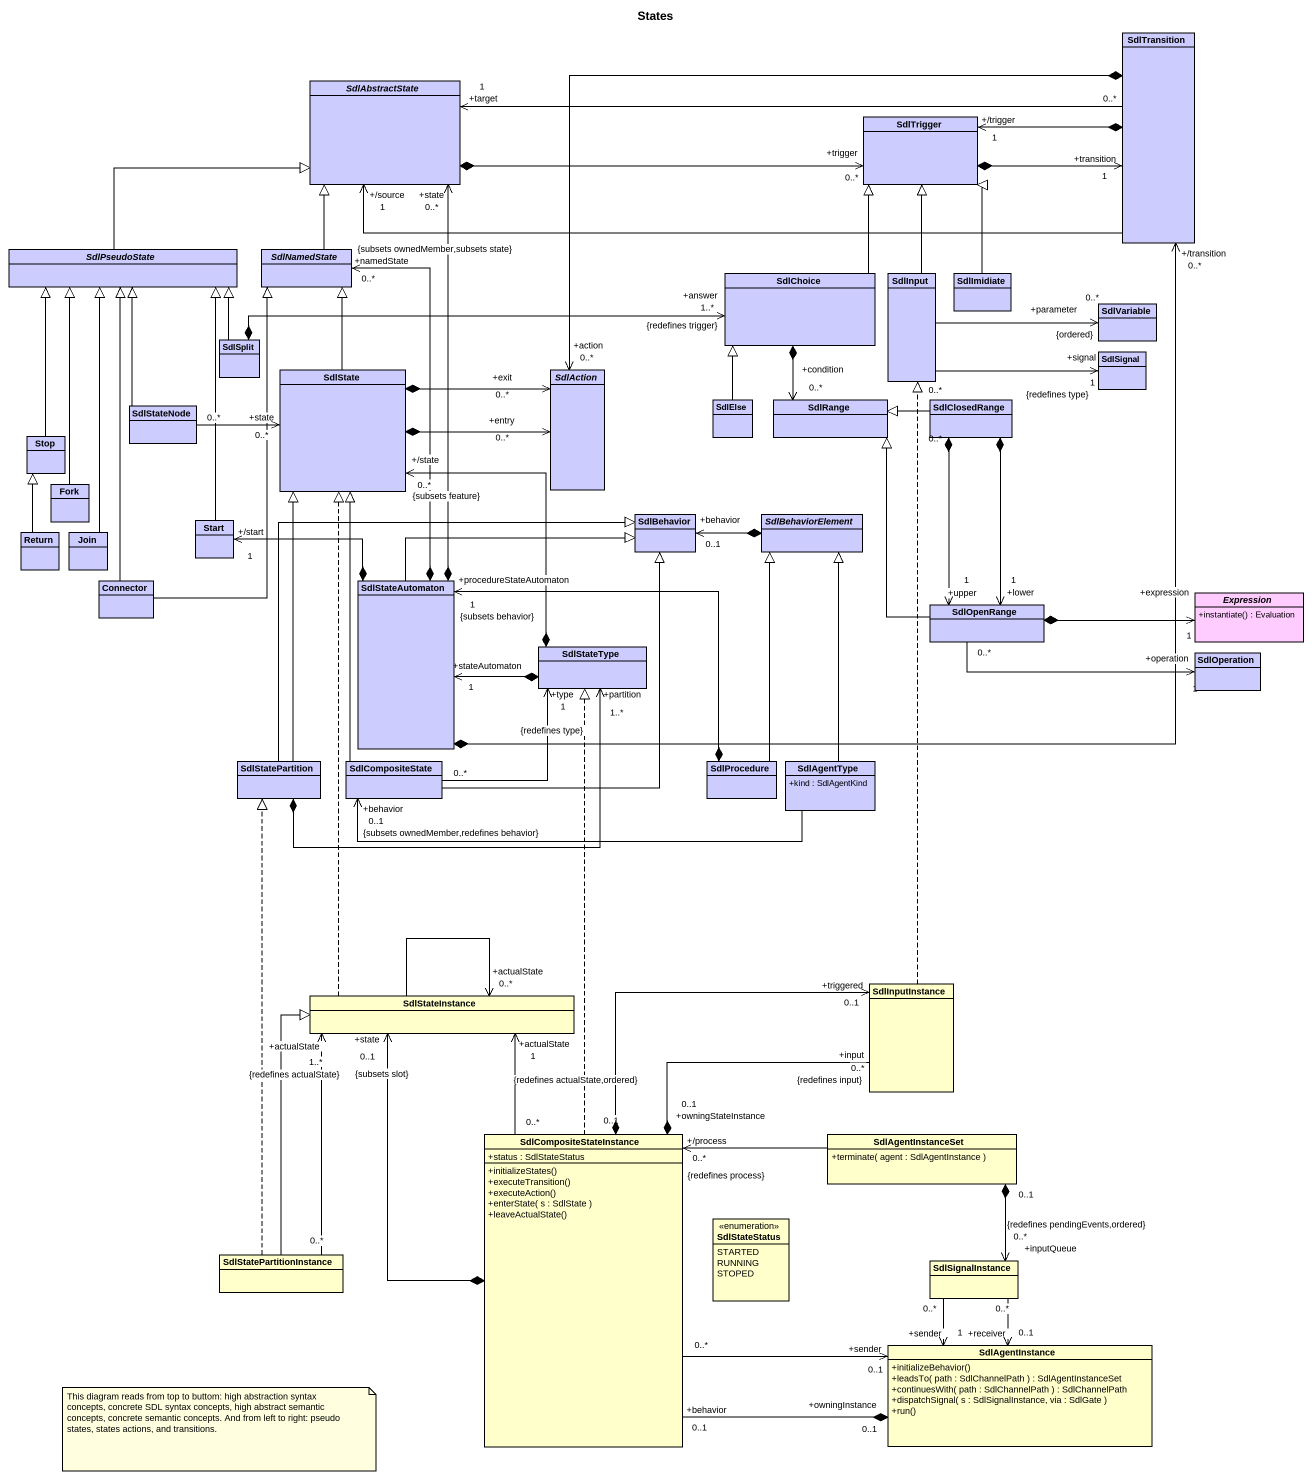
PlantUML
@startuml
title States
hide circle
hide empty members
skinparam classAttributeIconSize 0
class SdlTransition #CCCCFF
abstract class SdlAbstractState #CCCCFF
class SdlTrigger #CCCCFF
abstract class SdlPseudoState #CCCCFF
abstract class SdlNamedState #CCCCFF
class SdlChoice #CCCCFF
class SdlInput #CCCCFF
class SdlImidiate #CCCCFF
class SdlVariable #CCCCFF
class SdlSplit #CCCCFF
class SdlSignal #CCCCFF
class SdlState #CCCCFF
abstract class SdlAction #CCCCFF
class SdlStateNode #CCCCFF
class SdlElse #CCCCFF
class SdlRange #CCCCFF
class SdlClosedRange #CCCCFF
class "Stop" as Stop_ #CCCCFF
class "Fork" as Fork_ #CCCCFF
class "Return" as Return_ #CCCCFF
class Join #CCCCFF
class "Start" as Start_ #CCCCFF
class SdlBehavior #CCCCFF
abstract class SdlBehaviorElement #CCCCFF
class Connector #CCCCFF
class SdlStateAutomaton #CCCCFF
class SdlOpenRange #CCCCFF
abstract class Expression #FFCCFF {
  +instantiate() : Evaluation
}
class SdlStateType #CCCCFF
class SdlOperation #CCCCFF
class SdlStatePartition #CCCCFF
class SdlCompositeState #CCCCFF
class SdlProcedure #CCCCFF
class SdlAgentType #CCCCFF {
  +kind : SdlAgentKind
}
class SdlStateInstance #FFFFCC
class SdlInputInstance #FFFFCC
class SdlCompositeStateInstance #FFFFCC {
  +status : SdlStateStatus
  +initializeStates()
  +executeTransition()
  +executeAction()
  +enterState( s : SdlState )
  +leaveActualState()
}
class SdlAgentInstanceSet #FFFFCC {
  +terminate( agent : SdlAgentInstance )
}
enum SdlStateStatus #FFFFCC {
  STARTED
  RUNNING
  STOPED
}
class SdlStatePartitionInstance #FFFFCC
class SdlSignalInstance #FFFFCC
class SdlAgentInstance #FFFFCC {
  +initializeBehavior()
  +leadsTo( path : SdlChannelPath ) : SdlAgentInstanceSet
  +continuesWith( path : SdlChannelPath ) : SdlChannelPath
  +dispatchSignal( s : SdlSignalInstance, via : SdlGate )
  +run()
}
SdlTransition "0..*" -left-> "+target\n1" SdlAbstractState
SdlTransition -left-> "+/source\n1" SdlAbstractState
SdlTransition *-left-> "+/trigger\n1" SdlTrigger
SdlTransition *-left-> "+action\n0..*" SdlAction
SdlAbstractState *-right-> "+trigger\n0..*" SdlTrigger
SdlTrigger *-right-> "+transition\n1" SdlTransition
SdlPseudoState -right-|> SdlAbstractState
SdlNamedState -up-|> SdlAbstractState
SdlChoice -up-|> SdlTrigger
SdlChoice *--> "+condition\n0..*" SdlRange
SdlInput -up-|> SdlTrigger
SdlInput "0..*" -right-> "+parameter\n0..*\n{ordered}" SdlVariable
SdlInput "0..*" -right-> "+signal\n1\n{redefines type}" SdlSignal
SdlImidiate -up-|> SdlTrigger
SdlSplit -up-|> SdlPseudoState
SdlSplit *-right-> "+answer\n1..*\n{redefines trigger}" SdlChoice
SdlState -up-|> SdlNamedState
SdlState *-right-> "+entry\n0..*" SdlAction
SdlState *-right-> "+exit\n0..*" SdlAction
SdlStateNode -up-|> SdlPseudoState
SdlStateNode "0..*" -right-> "+state\n0..*" SdlState
SdlElse -up-|> SdlChoice
SdlClosedRange -left-|> SdlRange
SdlClosedRange *--> "+upper\n1" SdlOpenRange
SdlClosedRange *--> "+lower\n1" SdlOpenRange
Stop_ -up-|> SdlPseudoState
Fork_ -up-|> SdlPseudoState
Return_ -up-|> Stop_
Join -up-|> SdlPseudoState
Start_ -up-|> SdlPseudoState
SdlBehaviorElement *-left-> "+behavior\n0..1" SdlBehavior
Connector -up-|> SdlPseudoState
Connector -up-|> SdlNamedState
SdlStateAutomaton *-up-> "+/transition\n0..*" SdlTransition
SdlStateAutomaton *-up-> "+state\n0..*" SdlAbstractState
SdlStateAutomaton *-up-> "+namedState\n0..*\n{subsets ownedMember,subsets state}" SdlNamedState
SdlStateAutomaton *-up-> "+/start\n1" Start_
SdlStateAutomaton -right-|> SdlBehavior
SdlOpenRange -up-|> SdlRange
SdlOpenRange *-right-> "+expression\n1" Expression
SdlOpenRange "0..*" -right-> "+operation\n1" SdlOperation
SdlStateType *-up-> "+/state\n0..*\n{subsets feature}" SdlState
SdlStateType *-left-> "+stateAutomaton\n1" SdlStateAutomaton
SdlStatePartition -up-|> SdlState
SdlStatePartition -up-|> SdlBehavior
SdlStatePartition *-right-> "+partition\n1..*" SdlStateType
SdlCompositeState -up-|> SdlState
SdlCompositeState -up-|> SdlBehavior
SdlCompositeState "0..*" -right-> "+type\n1\n{redefines type}" SdlStateType
SdlProcedure -up-|> SdlBehaviorElement
SdlProcedure *-left-> "+procedureStateAutomaton\n1\n{subsets behavior}" SdlStateAutomaton
SdlAgentType -up-|> SdlBehaviorElement
SdlAgentType -left-> "+behavior\n0..1\n{subsets ownedMember,redefines behavior}" SdlCompositeState
SdlStateInstance .up.|> SdlState
SdlStateInstance --> "+actualState\n0..*" SdlStateInstance
SdlInputInstance .up.|> SdlInput
SdlCompositeStateInstance .up.|> SdlStateType
SdlCompositeStateInstance *-up-> "+state\n0..1\n{subsets slot}" SdlStateInstance
SdlCompositeStateInstance "0..*" -up-> "+actualState\n1\n{redefines actualState,ordered}" SdlStateInstance
SdlCompositeStateInstance "+owningStateInstance\n0..1" *-up- "+input\n0..*\n{redefines input}" SdlInputInstance
SdlCompositeStateInstance "0..1" *-up-> "+triggered\n0..1" SdlInputInstance
SdlCompositeStateInstance "0..*" -right-> "+sender\n0..1" SdlAgentInstance
SdlAgentInstanceSet -left-> "+/process\n0..*\n{redefines process}" SdlCompositeStateInstance
SdlAgentInstanceSet "0..1" *--> "+inputQueue\n0..*\n{redefines pendingEvents,ordered}" SdlSignalInstance
SdlStatePartitionInstance .up.|> SdlStatePartition
SdlStatePartitionInstance "0..*" -up-> "+actualState\n1..*\n{redefines actualState}" SdlStateInstance
SdlStatePartitionInstance -up-|> SdlStateInstance
SdlSignalInstance "0..*" --> "+receiver\n0..1" SdlAgentInstance
SdlSignalInstance "0..*" --> "+sender\n1" SdlAgentInstance
SdlAgentInstance "+owningInstance\n0..1" *-left- "+behavior\n0..1" SdlCompositeStateInstance
note as N1
  This diagram reads from top to buttom: high abstraction syntax concepts, concrete SDL syntax concepts, high abstract semantic concepts, concrete semantic concepts. And from left to right: pseudo states, states actions, and transitions.
end note
@enduml
